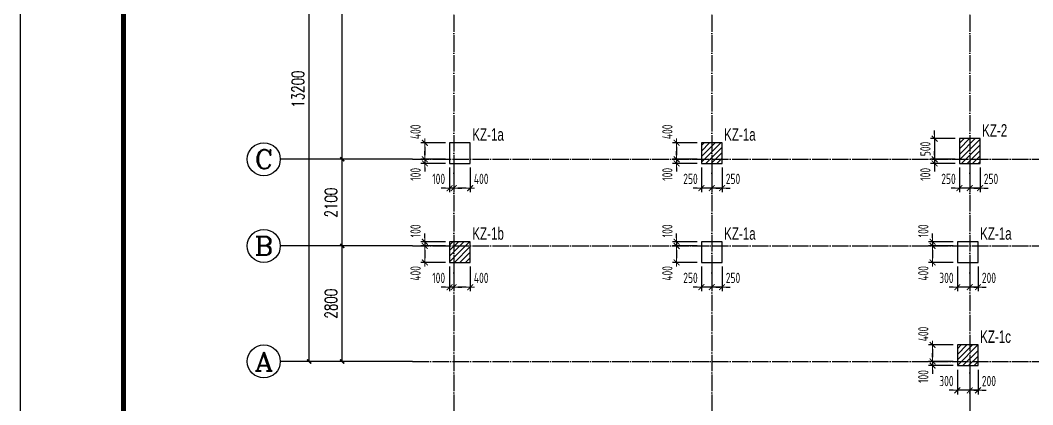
# Model space of a CAD drawing. Extents: x -441005 to 725361, y -182459 to 319313.
# Drawn here: x -40300 to -15774, y -23350 to -14030 of the extents above; entities that cross this region are included whole.
import ezdxf
from ezdxf.enums import TextEntityAlignment as Align

# ---------------------------------------------------------------- set-up
doc = ezdxf.new("R2010")
doc.units = 0
doc.header["$LTSCALE"] = 100
doc.linetypes.add('DOTE', pattern=[2.42, 2, -0.2, 0.02, -0.2])
doc.layers.get('0').update_dxf_attribs({"linetype": 'CONTINUOUS'})
doc.layers.get('Defpoints').update_dxf_attribs({"linetype": 'CONTINUOUS'})
for name, color, linetype in [('AXIS', 3, 'CONTINUOUS'), ('AXIS_TEXT', 7, 'CONTINUOUS'), ('COLU', 7, 'CONTINUOUS'), ('DOTE', 8, 'DOTE'), ('S审图修改', 2, 'CONTINUOUS'), ('TEXT', 7, 'CONTINUOUS'), ('图框', 7, 'CONTINUOUS')]:
    doc.layers.add(name, color=color, linetype=linetype)
doc.layers.add('COLU-平法定位', color=3, linetype='ByLayer', lineweight=18)
doc.layers.add('T填充图层(非模板)', color=251, linetype='CONTINUOUS', lineweight=0)
doc.styles.add('_TCH_AXIS', font='COMPLEX', dxfattribs={"bigfont": 'GBCBIG'})
doc.styles.add('_TCH_DIM_T3', font='simplex_.ttf', dxfattribs={"width": 0.705882, "bigfont": 'GBCBIG'})
doc.styles.add('BW_Dim', font='Bweng.shx', dxfattribs={"width": 0.7, "bigfont": 'hztxt.shx'})
doc.styles.add('COMPLEX', font='COMPLEX')
doc.styles.add('TCCAD_Dimension', font='Tssdeng.shx', dxfattribs={"width": 0.7, "bigfont": 'hztxt.shx'})
doc.dimstyles.new('_TCH_ARCH&&100', dxfattribs={"dimtxt": 297.5, "dimasz": 100, "dimexe": 250, "dimexo": 300, "dimgap": 126.25, "dimtad": 1, "dimdec": 0, "dimzin": 0, "dimdsep": 46, "dimtxsty": '_TCH_DIM_T3', "dimblk": 'ARCHTICK', "dimcen": 0.09, "dimclrt": 7, "dimazin": 2, "dimtfac": 1, "dimtdec": 0, "dimtix": 1, "dimtmove": 2, "dimatfit": 3, "dimfxl": 0, "dimtolj": 1, "dimtzin": 0, "dimarcsym": 0})
doc.dimstyles.new('TCCAD_100_100', dxfattribs={"dimtxt": 250, "dimasz": 100, "dimexe": 100, "dimexo": 100, "dimgap": 100, "dimtad": 1, "dimdec": 0, "dimzin": 0, "dimdsep": 46, "dimtxsty": 'TCCAD_Dimension', "dimblk": '_TCDBK100_100', "dimcen": 0, "dimclrt": 7, "dimadec": 0, "dimazin": 0, "dimtfac": 1, "dimtdec": 0, "dimtix": 1, "dimtmove": 2, "dimatfit": 3, "dimfxl": 0, "dimtolj": 1, "dimtzin": 0, "dimarcsym": 0})
pattern_1 = [(45, (43125, -141100), (-67.35192, 67.35192), [])]

# ---------------------------------------------------------------- blocks, each defined once
blk = doc.blocks.new('_AXISO')
blk.add_circle((0, 0), 0.5)
at = {"layer": 'AXIS_TEXT', "style": 'COMPLEX', "width": 1.041667}
blk.add_attdef('A', text='', height=0.56, dxfattribs=at).set_placement((-0.25, -0.28), (0.25, -0.28), align=Align.FIT)
blk = doc.blocks.new('_ArchTick')
at = {"color": 0, "linetype": 'ByBlock', "const_width": 0.4}
blk.add_lwpolyline([(-0.5, -0.5), (0.5, 0.5)], dxfattribs=at)
blk = doc.blocks.new('*D622')
at = {"layer": 'AXIS', "color": 0, "lineweight": -2}
for p, q in [((-31100, -19500), (-32750, -19500)), ((-32500, -22300), (-32500, -19500)), ((-31100, -22300), (-32750, -22300))]:
    blk.add_line(p, q, dxfattribs=at)
at = {"layer": 'Defpoints', "color": 0}
for p in [(-32500, -19500), (-30800, -19500), (-30800, -22300)]:
    blk.add_point(p, dxfattribs=at)
at = {"layer": 'AXIS', "color": 0, "lineweight": -2, "xscale": 100, "yscale": 100, "zscale": 100}
for p, rotation in [((-32500, -19500), 90), ((-32500, -22300), 270)]:
    blk.add_blockref('_ArchTick', p, dxfattribs=dict(at, rotation=rotation))
at = {"layer": 'AXIS', "color": 7, "insert": (-32775, -20900), "char_height": 297.5, "attachment_point": 5, "rotation": 90, "style": '_TCH_DIM_T3'}
blk.add_mtext('\\A1;2800', dxfattribs=at)
blk = doc.blocks.new('*D623')
at = {"layer": 'AXIS', "color": 0, "lineweight": -2}
for p, q in [((-31100, -17400), (-32750, -17400)), ((-32500, -19500), (-32500, -17400)), ((-31100, -19500), (-32750, -19500))]:
    blk.add_line(p, q, dxfattribs=at)
at = {"layer": 'Defpoints', "color": 0}
for p in [(-32500, -17400), (-30800, -17400), (-30800, -19500)]:
    blk.add_point(p, dxfattribs=at)
at = {"layer": 'AXIS', "color": 0, "lineweight": -2, "xscale": 100, "yscale": 100, "zscale": 100}
for p, rotation in [((-32500, -17400), 90), ((-32500, -19500), 270)]:
    blk.add_blockref('_ArchTick', p, dxfattribs=dict(at, rotation=rotation))
at = {"layer": 'AXIS', "color": 7, "insert": (-32775, -18450), "char_height": 297.5, "attachment_point": 5, "rotation": 90, "style": '_TCH_DIM_T3'}
blk.add_mtext('\\A1;2100', dxfattribs=at)
blk = doc.blocks.new('*D624')
at = {"layer": 'AXIS', "color": 0, "lineweight": -2}
for p, q in [((-31100, -9100), (-32750, -9100)), ((-32500, -17400), (-32500, -9100)), ((-31100, -17400), (-32750, -17400))]:
    blk.add_line(p, q, dxfattribs=at)
at = {"layer": 'Defpoints', "color": 0}
for p in [(-32500, -9100), (-30800, -9100), (-30800, -17400)]:
    blk.add_point(p, dxfattribs=at)
at = {"layer": 'AXIS', "color": 0, "lineweight": -2, "xscale": 100, "yscale": 100, "zscale": 100}
for p, rotation in [((-32500, -9100), 90), ((-32500, -17400), 270)]:
    blk.add_blockref('_ArchTick', p, dxfattribs=dict(at, rotation=rotation))
at = {"layer": 'AXIS', "color": 7, "insert": (-32776, -13250), "char_height": 297.5, "attachment_point": 5, "rotation": 90, "style": '_TCH_DIM_T3'}
blk.add_mtext('\\A1;8300', dxfattribs=at)
blk = doc.blocks.new('*D638')
at = {"layer": 'AXIS', "color": 0, "lineweight": -2}
for p, q in [((-31100, -9100), (-33550, -9100)), ((-33300, -22300), (-33300, -9100)), ((-31100, -22300), (-33550, -22300))]:
    blk.add_line(p, q, dxfattribs=at)
at = {"layer": 'Defpoints', "color": 0}
for p in [(-33300, -9100), (-30800, -9100), (-30800, -22300)]:
    blk.add_point(p, dxfattribs=at)
at = {"layer": 'AXIS', "color": 0, "lineweight": -2, "xscale": 100, "yscale": 100, "zscale": 100}
for p, rotation in [((-33300, -9100), 90), ((-33300, -22300), 270)]:
    blk.add_blockref('_ArchTick', p, dxfattribs=dict(at, rotation=rotation))
at = {"layer": 'AXIS', "color": 7, "insert": (-33575, -15700), "char_height": 297.5, "attachment_point": 5, "rotation": 90, "style": '_TCH_DIM_T3'}
blk.add_mtext('\\A1;13200', dxfattribs=at)
blk = doc.blocks.new('_TCDBK100_100')
blk.add_line((-1, 0), (1, 0))
at = {"const_width": 0.25}
blk.add_lwpolyline([(-0.7, -0.7), (0.7, 0.7)], dxfattribs=at)
blk = doc.blocks.new('*D737')
at = {"layer": 'COLU-平法定位', "color": 0, "linetype": 'Continuous', "lineweight": -2}
for p, q in [((-17650, -16900), (-18250, -16900)), ((-18150, -16800), (-18150, -16700)), ((-18150, -16900), (-18150, -17400)), ((-17650, -17400), (-18250, -17400)), ((-18150, -17500), (-18150, -17600))]:
    blk.add_line(p, q, dxfattribs=at)
at = {"layer": 'Defpoints', "color": 0, "linetype": 'Continuous'}
for p in [(-17550, -16900), (-18150, -17400), (-17550, -17400)]:
    blk.add_point(p, dxfattribs=at)
at = {"layer": 'COLU-平法定位', "color": 0, "linetype": 'Continuous', "lineweight": -2, "xscale": 100, "yscale": 100, "zscale": 100}
for p, rotation in [((-18150, -16900), 270), ((-18150, -17400), 90)]:
    blk.add_blockref('_TCDBK100_100', p, dxfattribs=dict(at, rotation=rotation))
at = {"layer": 'COLU-平法定位', "color": 7, "linetype": 'Continuous', "insert": (-18375, -17150), "char_height": 250, "attachment_point": 5, "rotation": 90, "style": 'TCCAD_Dimension'}
blk.add_mtext('\\A1;500', dxfattribs=at)
blk = doc.blocks.new('*D738')
at = {"layer": 'COLU-平法定位', "color": 0, "linetype": 'Continuous', "lineweight": -2}
for p, q in [((-17650, -17400), (-18250, -17400)), ((-18150, -17300), (-18150, -17200)), ((-18150, -17400), (-18150, -17500)), ((-17650, -17500), (-18250, -17500)), ((-18150, -17600), (-18150, -17700))]:
    blk.add_line(p, q, dxfattribs=at)
at = {"layer": 'Defpoints', "color": 0, "linetype": 'Continuous'}
for p in [(-17550, -17400), (-18150, -17500), (-17550, -17500)]:
    blk.add_point(p, dxfattribs=at)
at = {"layer": 'COLU-平法定位', "color": 0, "linetype": 'Continuous', "lineweight": -2, "xscale": 100, "yscale": 100, "zscale": 100}
for p, rotation in [((-18150, -17400), 270), ((-18150, -17500), 90)]:
    blk.add_blockref('_TCDBK100_100', p, dxfattribs=dict(at, rotation=rotation))
at = {"layer": 'COLU-平法定位', "color": 7, "linetype": 'Continuous', "insert": (-18375, -17765), "char_height": 250, "attachment_point": 5, "rotation": 90, "style": 'TCCAD_Dimension'}
blk.add_mtext('\\A1;100', dxfattribs=at)
blk = doc.blocks.new('*D739')
at = {"layer": 'COLU-平法定位', "color": 0, "linetype": 'Continuous', "lineweight": -2}
for p, q in [((-17300, -17600), (-17300, -18200)), ((-17050, -17600), (-17050, -18200)), ((-17400, -18100), (-17500, -18100)), ((-17050, -18100), (-17300, -18100)), ((-16950, -18100), (-16850, -18100))]:
    blk.add_line(p, q, dxfattribs=at)
at = {"layer": 'Defpoints', "color": 0, "linetype": 'Continuous'}
for p in [(-17300, -17500), (-17050, -17500), (-17300, -18100)]:
    blk.add_point(p, dxfattribs=at)
at = {"layer": 'COLU-平法定位', "color": 0, "linetype": 'Continuous', "lineweight": -2, "xscale": 100, "yscale": 100, "zscale": 100}
for p, rotation in [((-17300, -18100), 2.334537313969202e-08), ((-17050, -18100), 180.0000000233454)]:
    blk.add_blockref('_TCDBK100_100', p, dxfattribs=dict(at, rotation=rotation))
at = {"layer": 'COLU-平法定位', "color": 7, "linetype": 'Continuous', "insert": (-16785, -17875), "char_height": 250, "attachment_point": 5, "rotation": 0, "style": 'TCCAD_Dimension'}
blk.add_mtext('\\A1;250', dxfattribs=at)
blk = doc.blocks.new('*D740')
at = {"layer": 'COLU-平法定位', "color": 0, "linetype": 'Continuous', "lineweight": -2}
for p, q in [((-17550, -17600), (-17550, -18200)), ((-17300, -17600), (-17300, -18200)), ((-17650, -18100), (-17750, -18100)), ((-17300, -18100), (-17550, -18100)), ((-17200, -18100), (-17100, -18100))]:
    blk.add_line(p, q, dxfattribs=at)
at = {"layer": 'Defpoints', "color": 0, "linetype": 'Continuous'}
for p in [(-17550, -17500), (-17300, -17500), (-17550, -18100)]:
    blk.add_point(p, dxfattribs=at)
at = {"layer": 'COLU-平法定位', "color": 0, "linetype": 'Continuous', "lineweight": -2, "xscale": 100, "yscale": 100, "zscale": 100}
for p, rotation in [((-17550, -18100), 2.334537313969202e-08), ((-17300, -18100), 180.0000000233454)]:
    blk.add_blockref('_TCDBK100_100', p, dxfattribs=dict(at, rotation=rotation))
at = {"layer": 'COLU-平法定位', "color": 7, "linetype": 'Continuous', "insert": (-17815, -17875), "char_height": 250, "attachment_point": 5, "rotation": 0, "style": 'TCCAD_Dimension'}
blk.add_mtext('\\A1;250', dxfattribs=at)
blk = doc.blocks.new('*D741')
at = {"layer": 'COLU-平法定位', "color": 0, "linetype": 'Continuous', "lineweight": -2}
for p, q in [((-18200, -19300), (-18200, -19200)), ((-17700, -19400), (-18300, -19400)), ((-17700, -19500), (-18300, -19500)), ((-18200, -19400), (-18200, -19500)), ((-18200, -19600), (-18200, -19700))]:
    blk.add_line(p, q, dxfattribs=at)
at = {"layer": 'Defpoints', "color": 0, "linetype": 'Continuous'}
for p in [(-18200, -19500), (-17600, -19400), (-17600, -19500)]:
    blk.add_point(p, dxfattribs=at)
at = {"layer": 'COLU-平法定位', "color": 0, "linetype": 'Continuous', "lineweight": -2, "xscale": 100, "yscale": 100, "zscale": 100}
for p, rotation in [((-18200, -19400), 270), ((-18200, -19500), 90)]:
    blk.add_blockref('_TCDBK100_100', p, dxfattribs=dict(at, rotation=rotation))
at = {"layer": 'COLU-平法定位', "color": 7, "linetype": 'Continuous', "insert": (-18425, -19135), "char_height": 250, "attachment_point": 5, "rotation": 90, "style": 'TCCAD_Dimension'}
blk.add_mtext('\\A1;100', dxfattribs=at)
blk = doc.blocks.new('*D742')
at = {"layer": 'COLU-平法定位', "color": 0, "linetype": 'Continuous', "lineweight": -2}
for p, q in [((-17700, -19500), (-18300, -19500)), ((-18200, -19600), (-18200, -19800)), ((-17700, -19900), (-18300, -19900))]:
    blk.add_line(p, q, dxfattribs=at)
at = {"layer": 'Defpoints', "color": 0, "linetype": 'Continuous'}
for p in [(-17600, -19500), (-18200, -19900), (-17600, -19900)]:
    blk.add_point(p, dxfattribs=at)
at = {"layer": 'COLU-平法定位', "color": 0, "linetype": 'Continuous', "lineweight": -2, "xscale": 100, "yscale": 100, "zscale": 100}
for p, rotation in [((-18200, -19500), 90), ((-18200, -19900), 270)]:
    blk.add_blockref('_TCDBK100_100', p, dxfattribs=dict(at, rotation=rotation))
at = {"layer": 'COLU-平法定位', "color": 7, "linetype": 'Continuous', "insert": (-18425, -20165), "char_height": 250, "attachment_point": 5, "rotation": 90, "style": 'TCCAD_Dimension'}
blk.add_mtext('\\A1;400', dxfattribs=at)
blk = doc.blocks.new('*D743')
at = {"layer": 'COLU-平法定位', "color": 0, "linetype": 'Continuous', "lineweight": -2}
for p, q in [((-17300, -20000), (-17300, -20600)), ((-17100, -20000), (-17100, -20600)), ((-17400, -20500), (-17500, -20500)), ((-17100, -20500), (-17300, -20500)), ((-17000, -20500), (-16900, -20500))]:
    blk.add_line(p, q, dxfattribs=at)
at = {"layer": 'Defpoints', "color": 0, "linetype": 'Continuous'}
for p in [(-17300, -19900), (-17100, -19900), (-17300, -20500)]:
    blk.add_point(p, dxfattribs=at)
at = {"layer": 'COLU-平法定位', "color": 0, "linetype": 'Continuous', "lineweight": -2, "xscale": 100, "yscale": 100, "zscale": 100}
for p, rotation in [((-17300, -20500), 2.334537313969202e-08), ((-17100, -20500), 180.0000000233454)]:
    blk.add_blockref('_TCDBK100_100', p, dxfattribs=dict(at, rotation=rotation))
at = {"layer": 'COLU-平法定位', "color": 7, "linetype": 'Continuous', "insert": (-16835, -20275), "char_height": 250, "attachment_point": 5, "rotation": 0, "style": 'TCCAD_Dimension'}
blk.add_mtext('\\A1;200', dxfattribs=at)
blk = doc.blocks.new('*D744')
at = {"layer": 'COLU-平法定位', "color": 0, "linetype": 'Continuous', "lineweight": -2}
for p, q in [((-17600, -20000), (-17600, -20600)), ((-17300, -20000), (-17300, -20600)), ((-17700, -20500), (-17800, -20500)), ((-17300, -20500), (-17600, -20500)), ((-17200, -20500), (-17100, -20500))]:
    blk.add_line(p, q, dxfattribs=at)
at = {"layer": 'Defpoints', "color": 0, "linetype": 'Continuous'}
for p in [(-17600, -19900), (-17300, -19900), (-17600, -20500)]:
    blk.add_point(p, dxfattribs=at)
at = {"layer": 'COLU-平法定位', "color": 0, "linetype": 'Continuous', "lineweight": -2, "xscale": 100, "yscale": 100, "zscale": 100}
for p, rotation in [((-17600, -20500), 2.334537313969202e-08), ((-17300, -20500), 180.0000000233454)]:
    blk.add_blockref('_TCDBK100_100', p, dxfattribs=dict(at, rotation=rotation))
at = {"layer": 'COLU-平法定位', "color": 7, "linetype": 'Continuous', "insert": (-17865, -20275), "char_height": 250, "attachment_point": 5, "rotation": 0, "style": 'TCCAD_Dimension'}
blk.add_mtext('\\A1;300', dxfattribs=at)
blk = doc.blocks.new('*D745')
at = {"layer": 'COLU-平法定位', "color": 0, "linetype": 'Continuous', "lineweight": -2}
for p, q in [((-17700, -21900), (-18300, -21900)), ((-18200, -22000), (-18200, -22200)), ((-17700, -22300), (-18300, -22300))]:
    blk.add_line(p, q, dxfattribs=at)
at = {"layer": 'Defpoints', "color": 0, "linetype": 'Continuous'}
for p in [(-17600, -21900), (-18200, -22300), (-17600, -22300)]:
    blk.add_point(p, dxfattribs=at)
at = {"layer": 'COLU-平法定位', "color": 0, "linetype": 'Continuous', "lineweight": -2, "xscale": 100, "yscale": 100, "zscale": 100}
for p, rotation in [((-18200, -21900), 90), ((-18200, -22300), 270)]:
    blk.add_blockref('_TCDBK100_100', p, dxfattribs=dict(at, rotation=rotation))
at = {"layer": 'COLU-平法定位', "color": 7, "linetype": 'Continuous', "insert": (-18425, -21635), "char_height": 250, "attachment_point": 5, "rotation": 90, "style": 'TCCAD_Dimension'}
blk.add_mtext('\\A1;400', dxfattribs=at)
blk = doc.blocks.new('*D746')
at = {"layer": 'COLU-平法定位', "color": 0, "linetype": 'Continuous', "lineweight": -2}
for p, q in [((-17700, -22300), (-18300, -22300)), ((-18200, -22200), (-18200, -22100)), ((-18200, -22300), (-18200, -22400)), ((-17700, -22400), (-18300, -22400)), ((-18200, -22500), (-18200, -22600))]:
    blk.add_line(p, q, dxfattribs=at)
at = {"layer": 'Defpoints', "color": 0, "linetype": 'Continuous'}
for p in [(-17600, -22300), (-18200, -22400), (-17600, -22400)]:
    blk.add_point(p, dxfattribs=at)
at = {"layer": 'COLU-平法定位', "color": 0, "linetype": 'Continuous', "lineweight": -2, "xscale": 100, "yscale": 100, "zscale": 100}
for p, rotation in [((-18200, -22300), 270), ((-18200, -22400), 90)]:
    blk.add_blockref('_TCDBK100_100', p, dxfattribs=dict(at, rotation=rotation))
at = {"layer": 'COLU-平法定位', "color": 7, "linetype": 'Continuous', "insert": (-18425, -22665), "char_height": 250, "attachment_point": 5, "rotation": 90, "style": 'TCCAD_Dimension'}
blk.add_mtext('\\A1;100', dxfattribs=at)
blk = doc.blocks.new('*D747')
at = {"layer": 'COLU-平法定位', "color": 0, "linetype": 'Continuous', "lineweight": -2}
for p, q in [((-17300, -22500), (-17300, -23100)), ((-17100, -22500), (-17100, -23100)), ((-17400, -23000), (-17500, -23000)), ((-17100, -23000), (-17300, -23000)), ((-17000, -23000), (-16900, -23000))]:
    blk.add_line(p, q, dxfattribs=at)
at = {"layer": 'Defpoints', "color": 0, "linetype": 'Continuous'}
for p in [(-17300, -22400), (-17100, -22400), (-17300, -23000)]:
    blk.add_point(p, dxfattribs=at)
at = {"layer": 'COLU-平法定位', "color": 0, "linetype": 'Continuous', "lineweight": -2, "xscale": 100, "yscale": 100, "zscale": 100}
for p, rotation in [((-17300, -23000), 2.334537313969202e-08), ((-17100, -23000), 180.0000000233454)]:
    blk.add_blockref('_TCDBK100_100', p, dxfattribs=dict(at, rotation=rotation))
at = {"layer": 'COLU-平法定位', "color": 7, "linetype": 'Continuous', "insert": (-16835, -22775), "char_height": 250, "attachment_point": 5, "rotation": 0, "style": 'TCCAD_Dimension'}
blk.add_mtext('\\A1;200', dxfattribs=at)
blk = doc.blocks.new('*D748')
at = {"layer": 'COLU-平法定位', "color": 0, "linetype": 'Continuous', "lineweight": -2}
for p, q in [((-17600, -22500), (-17600, -23100)), ((-17300, -22500), (-17300, -23100)), ((-17700, -23000), (-17800, -23000)), ((-17300, -23000), (-17600, -23000)), ((-17200, -23000), (-17100, -23000))]:
    blk.add_line(p, q, dxfattribs=at)
at = {"layer": 'Defpoints', "color": 0, "linetype": 'Continuous'}
for p in [(-17600, -22400), (-17300, -22400), (-17600, -23000)]:
    blk.add_point(p, dxfattribs=at)
at = {"layer": 'COLU-平法定位', "color": 0, "linetype": 'Continuous', "lineweight": -2, "xscale": 100, "yscale": 100, "zscale": 100}
for p, rotation in [((-17600, -23000), 2.334537313969202e-08), ((-17300, -23000), 180.0000000233454)]:
    blk.add_blockref('_TCDBK100_100', p, dxfattribs=dict(at, rotation=rotation))
at = {"layer": 'COLU-平法定位', "color": 7, "linetype": 'Continuous', "insert": (-17865, -22775), "char_height": 250, "attachment_point": 5, "rotation": 0, "style": 'TCCAD_Dimension'}
blk.add_mtext('\\A1;300', dxfattribs=at)
blk = doc.blocks.new('*D753')
at = {"layer": 'COLU-平法定位', "color": 0, "linetype": 'Continuous', "lineweight": -2}
for p, q in [((-23900, -17000), (-24500, -17000)), ((-24400, -17100), (-24400, -17300)), ((-23900, -17400), (-24500, -17400))]:
    blk.add_line(p, q, dxfattribs=at)
at = {"layer": 'Defpoints', "color": 0, "linetype": 'Continuous'}
for p in [(-23800, -17000), (-24400, -17400), (-23800, -17400)]:
    blk.add_point(p, dxfattribs=at)
at = {"layer": 'COLU-平法定位', "color": 0, "linetype": 'Continuous', "lineweight": -2, "xscale": 100, "yscale": 100, "zscale": 100}
for p, rotation in [((-24400, -17000), 90), ((-24400, -17400), 270)]:
    blk.add_blockref('_TCDBK100_100', p, dxfattribs=dict(at, rotation=rotation))
at = {"layer": 'COLU-平法定位', "color": 7, "linetype": 'Continuous', "insert": (-24625, -16735), "char_height": 250, "attachment_point": 5, "rotation": 90, "style": 'TCCAD_Dimension'}
blk.add_mtext('\\A1;400', dxfattribs=at)
blk = doc.blocks.new('*D754')
at = {"layer": 'COLU-平法定位', "color": 0, "linetype": 'Continuous', "lineweight": -2}
for p, q in [((-23900, -17400), (-24500, -17400)), ((-24400, -17300), (-24400, -17200)), ((-24400, -17400), (-24400, -17500)), ((-23900, -17500), (-24500, -17500)), ((-24400, -17600), (-24400, -17700))]:
    blk.add_line(p, q, dxfattribs=at)
at = {"layer": 'Defpoints', "color": 0, "linetype": 'Continuous'}
for p in [(-23800, -17400), (-24400, -17500), (-23800, -17500)]:
    blk.add_point(p, dxfattribs=at)
at = {"layer": 'COLU-平法定位', "color": 0, "linetype": 'Continuous', "lineweight": -2, "xscale": 100, "yscale": 100, "zscale": 100}
for p, rotation in [((-24400, -17400), 270), ((-24400, -17500), 90)]:
    blk.add_blockref('_TCDBK100_100', p, dxfattribs=dict(at, rotation=rotation))
at = {"layer": 'COLU-平法定位', "color": 7, "linetype": 'Continuous', "insert": (-24625, -17765), "char_height": 250, "attachment_point": 5, "rotation": 90, "style": 'TCCAD_Dimension'}
blk.add_mtext('\\A1;100', dxfattribs=at)
blk = doc.blocks.new('*D755')
at = {"layer": 'COLU-平法定位', "color": 0, "linetype": 'Continuous', "lineweight": -2}
for p, q in [((-23550, -17600), (-23550, -18200)), ((-23300, -17600), (-23300, -18200)), ((-23650, -18100), (-23750, -18100)), ((-23300, -18100), (-23550, -18100)), ((-23200, -18100), (-23100, -18100))]:
    blk.add_line(p, q, dxfattribs=at)
at = {"layer": 'Defpoints', "color": 0, "linetype": 'Continuous'}
for p in [(-23550, -17500), (-23300, -17500), (-23550, -18100)]:
    blk.add_point(p, dxfattribs=at)
at = {"layer": 'COLU-平法定位', "color": 0, "linetype": 'Continuous', "lineweight": -2, "xscale": 100, "yscale": 100, "zscale": 100}
for p, rotation in [((-23550, -18100), 2.334537313969202e-08), ((-23300, -18100), 180.0000000233454)]:
    blk.add_blockref('_TCDBK100_100', p, dxfattribs=dict(at, rotation=rotation))
at = {"layer": 'COLU-平法定位', "color": 7, "linetype": 'Continuous', "insert": (-23035, -17875), "char_height": 250, "attachment_point": 5, "rotation": 0, "style": 'TCCAD_Dimension'}
blk.add_mtext('\\A1;250', dxfattribs=at)
blk = doc.blocks.new('*D756')
at = {"layer": 'COLU-平法定位', "color": 0, "linetype": 'Continuous', "lineweight": -2}
for p, q in [((-23800, -17600), (-23800, -18200)), ((-23550, -17600), (-23550, -18200)), ((-23900, -18100), (-24000, -18100)), ((-23550, -18100), (-23800, -18100)), ((-23450, -18100), (-23350, -18100))]:
    blk.add_line(p, q, dxfattribs=at)
at = {"layer": 'Defpoints', "color": 0, "linetype": 'Continuous'}
for p in [(-23800, -17500), (-23550, -17500), (-23800, -18100)]:
    blk.add_point(p, dxfattribs=at)
at = {"layer": 'COLU-平法定位', "color": 0, "linetype": 'Continuous', "lineweight": -2, "xscale": 100, "yscale": 100, "zscale": 100}
for p, rotation in [((-23800, -18100), 2.334537313969202e-08), ((-23550, -18100), 180.0000000233454)]:
    blk.add_blockref('_TCDBK100_100', p, dxfattribs=dict(at, rotation=rotation))
at = {"layer": 'COLU-平法定位', "color": 7, "linetype": 'Continuous', "insert": (-24065, -17875), "char_height": 250, "attachment_point": 5, "rotation": 0, "style": 'TCCAD_Dimension'}
blk.add_mtext('\\A1;250', dxfattribs=at)
blk = doc.blocks.new('*D757')
at = {"layer": 'COLU-平法定位', "color": 0, "linetype": 'Continuous', "lineweight": -2}
for p, q in [((-24400, -19300), (-24400, -19200)), ((-23900, -19400), (-24500, -19400)), ((-23900, -19500), (-24500, -19500)), ((-24400, -19400), (-24400, -19500)), ((-24400, -19600), (-24400, -19700))]:
    blk.add_line(p, q, dxfattribs=at)
at = {"layer": 'Defpoints', "color": 0, "linetype": 'Continuous'}
for p in [(-24400, -19500), (-23800, -19400), (-23800, -19500)]:
    blk.add_point(p, dxfattribs=at)
at = {"layer": 'COLU-平法定位', "color": 0, "linetype": 'Continuous', "lineweight": -2, "xscale": 100, "yscale": 100, "zscale": 100}
for p, rotation in [((-24400, -19400), 270), ((-24400, -19500), 90)]:
    blk.add_blockref('_TCDBK100_100', p, dxfattribs=dict(at, rotation=rotation))
at = {"layer": 'COLU-平法定位', "color": 7, "linetype": 'Continuous', "insert": (-24625, -19135), "char_height": 250, "attachment_point": 5, "rotation": 90, "style": 'TCCAD_Dimension'}
blk.add_mtext('\\A1;100', dxfattribs=at)
blk = doc.blocks.new('*D758')
at = {"layer": 'COLU-平法定位', "color": 0, "linetype": 'Continuous', "lineweight": -2}
for p, q in [((-23900, -19500), (-24500, -19500)), ((-24400, -19600), (-24400, -19800)), ((-23900, -19900), (-24500, -19900))]:
    blk.add_line(p, q, dxfattribs=at)
at = {"layer": 'Defpoints', "color": 0, "linetype": 'Continuous'}
for p in [(-23800, -19500), (-24400, -19900), (-23800, -19900)]:
    blk.add_point(p, dxfattribs=at)
at = {"layer": 'COLU-平法定位', "color": 0, "linetype": 'Continuous', "lineweight": -2, "xscale": 100, "yscale": 100, "zscale": 100}
for p, rotation in [((-24400, -19500), 90), ((-24400, -19900), 270)]:
    blk.add_blockref('_TCDBK100_100', p, dxfattribs=dict(at, rotation=rotation))
at = {"layer": 'COLU-平法定位', "color": 7, "linetype": 'Continuous', "insert": (-24625, -20165), "char_height": 250, "attachment_point": 5, "rotation": 90, "style": 'TCCAD_Dimension'}
blk.add_mtext('\\A1;400', dxfattribs=at)
blk = doc.blocks.new('*D759')
at = {"layer": 'COLU-平法定位', "color": 0, "linetype": 'Continuous', "lineweight": -2}
for p, q in [((-23550, -20000), (-23550, -20600)), ((-23300, -20000), (-23300, -20600)), ((-23650, -20500), (-23750, -20500)), ((-23300, -20500), (-23550, -20500)), ((-23200, -20500), (-23100, -20500))]:
    blk.add_line(p, q, dxfattribs=at)
at = {"layer": 'Defpoints', "color": 0, "linetype": 'Continuous'}
for p in [(-23550, -19900), (-23300, -19900), (-23550, -20500)]:
    blk.add_point(p, dxfattribs=at)
at = {"layer": 'COLU-平法定位', "color": 0, "linetype": 'Continuous', "lineweight": -2, "xscale": 100, "yscale": 100, "zscale": 100}
for p, rotation in [((-23550, -20500), 2.334537313969202e-08), ((-23300, -20500), 180.0000000233454)]:
    blk.add_blockref('_TCDBK100_100', p, dxfattribs=dict(at, rotation=rotation))
at = {"layer": 'COLU-平法定位', "color": 7, "linetype": 'Continuous', "insert": (-23035, -20275), "char_height": 250, "attachment_point": 5, "rotation": 0, "style": 'TCCAD_Dimension'}
blk.add_mtext('\\A1;250', dxfattribs=at)
blk = doc.blocks.new('*D760')
at = {"layer": 'COLU-平法定位', "color": 0, "linetype": 'Continuous', "lineweight": -2}
for p, q in [((-23800, -20000), (-23800, -20600)), ((-23550, -20000), (-23550, -20600)), ((-23900, -20500), (-24000, -20500)), ((-23550, -20500), (-23800, -20500)), ((-23450, -20500), (-23350, -20500))]:
    blk.add_line(p, q, dxfattribs=at)
at = {"layer": 'Defpoints', "color": 0, "linetype": 'Continuous'}
for p in [(-23800, -19900), (-23550, -19900), (-23800, -20500)]:
    blk.add_point(p, dxfattribs=at)
at = {"layer": 'COLU-平法定位', "color": 0, "linetype": 'Continuous', "lineweight": -2, "xscale": 100, "yscale": 100, "zscale": 100}
for p, rotation in [((-23800, -20500), 2.334537313969202e-08), ((-23550, -20500), 180.0000000233454)]:
    blk.add_blockref('_TCDBK100_100', p, dxfattribs=dict(at, rotation=rotation))
at = {"layer": 'COLU-平法定位', "color": 7, "linetype": 'Continuous', "insert": (-24065, -20275), "char_height": 250, "attachment_point": 5, "rotation": 0, "style": 'TCCAD_Dimension'}
blk.add_mtext('\\A1;250', dxfattribs=at)
blk = doc.blocks.new('*D765')
at = {"layer": 'COLU-平法定位', "color": 0, "linetype": 'Continuous', "lineweight": -2}
for p, q in [((-30000, -17000), (-30600, -17000)), ((-30500, -17100), (-30500, -17300)), ((-30000, -17400), (-30600, -17400))]:
    blk.add_line(p, q, dxfattribs=at)
at = {"layer": 'Defpoints', "color": 0, "linetype": 'Continuous'}
for p in [(-29900, -17000), (-30500, -17400), (-29900, -17400)]:
    blk.add_point(p, dxfattribs=at)
at = {"layer": 'COLU-平法定位', "color": 0, "linetype": 'Continuous', "lineweight": -2, "xscale": 100, "yscale": 100, "zscale": 100}
for p, rotation in [((-30500, -17000), 90), ((-30500, -17400), 270)]:
    blk.add_blockref('_TCDBK100_100', p, dxfattribs=dict(at, rotation=rotation))
at = {"layer": 'COLU-平法定位', "color": 7, "linetype": 'Continuous', "insert": (-30725, -16735), "char_height": 250, "attachment_point": 5, "rotation": 90, "style": 'TCCAD_Dimension'}
blk.add_mtext('\\A1;400', dxfattribs=at)
blk = doc.blocks.new('*D766')
at = {"layer": 'COLU-平法定位', "color": 0, "linetype": 'Continuous', "lineweight": -2}
for p, q in [((-30000, -17400), (-30600, -17400)), ((-30500, -17300), (-30500, -17200)), ((-30500, -17400), (-30500, -17500)), ((-30000, -17500), (-30600, -17500)), ((-30500, -17600), (-30500, -17700))]:
    blk.add_line(p, q, dxfattribs=at)
at = {"layer": 'Defpoints', "color": 0, "linetype": 'Continuous'}
for p in [(-29900, -17400), (-30500, -17500), (-29900, -17500)]:
    blk.add_point(p, dxfattribs=at)
at = {"layer": 'COLU-平法定位', "color": 0, "linetype": 'Continuous', "lineweight": -2, "xscale": 100, "yscale": 100, "zscale": 100}
for p, rotation in [((-30500, -17400), 270), ((-30500, -17500), 90)]:
    blk.add_blockref('_TCDBK100_100', p, dxfattribs=dict(at, rotation=rotation))
at = {"layer": 'COLU-平法定位', "color": 7, "linetype": 'Continuous', "insert": (-30725, -17765), "char_height": 250, "attachment_point": 5, "rotation": 90, "style": 'TCCAD_Dimension'}
blk.add_mtext('\\A1;100', dxfattribs=at)
blk = doc.blocks.new('*D767')
at = {"layer": 'COLU-平法定位', "color": 0, "linetype": 'Continuous', "lineweight": -2}
for p, q in [((-29800, -17600), (-29800, -18200)), ((-29400, -17600), (-29400, -18200)), ((-29500, -18100), (-29700, -18100))]:
    blk.add_line(p, q, dxfattribs=at)
at = {"layer": 'Defpoints', "color": 0, "linetype": 'Continuous'}
for p in [(-29800, -17500), (-29400, -17500), (-29800, -18100)]:
    blk.add_point(p, dxfattribs=at)
at = {"layer": 'COLU-平法定位', "color": 0, "linetype": 'Continuous', "lineweight": -2, "xscale": 100, "yscale": 100, "zscale": 100}
for p, rotation in [((-29800, -18100), 180.0000000233454), ((-29400, -18100), 2.334540560866571e-08)]:
    blk.add_blockref('_TCDBK100_100', p, dxfattribs=dict(at, rotation=rotation))
at = {"layer": 'COLU-平法定位', "color": 7, "linetype": 'Continuous', "insert": (-29135, -17875), "char_height": 250, "attachment_point": 5, "rotation": 0, "style": 'TCCAD_Dimension'}
blk.add_mtext('\\A1;400', dxfattribs=at)
blk = doc.blocks.new('*D768')
at = {"layer": 'COLU-平法定位', "color": 0, "linetype": 'Continuous', "lineweight": -2}
for p, q in [((-29900, -17600), (-29900, -18200)), ((-29800, -17600), (-29800, -18200)), ((-30000, -18100), (-30100, -18100)), ((-29800, -18100), (-29900, -18100)), ((-29700, -18100), (-29600, -18100))]:
    blk.add_line(p, q, dxfattribs=at)
at = {"layer": 'Defpoints', "color": 0, "linetype": 'Continuous'}
for p in [(-29900, -17500), (-29800, -17500), (-29900, -18100)]:
    blk.add_point(p, dxfattribs=at)
at = {"layer": 'COLU-平法定位', "color": 0, "linetype": 'Continuous', "lineweight": -2, "xscale": 100, "yscale": 100, "zscale": 100}
for p, rotation in [((-29900, -18100), 2.334537313969202e-08), ((-29800, -18100), 180.0000000233454)]:
    blk.add_blockref('_TCDBK100_100', p, dxfattribs=dict(at, rotation=rotation))
at = {"layer": 'COLU-平法定位', "color": 7, "linetype": 'Continuous', "insert": (-30165, -17875), "char_height": 250, "attachment_point": 5, "rotation": 0, "style": 'TCCAD_Dimension'}
blk.add_mtext('\\A1;100', dxfattribs=at)
blk = doc.blocks.new('*D769')
at = {"layer": 'COLU-平法定位', "color": 0, "linetype": 'Continuous', "lineweight": -2}
for p, q in [((-30500, -19300), (-30500, -19200)), ((-30000, -19400), (-30600, -19400)), ((-30000, -19500), (-30600, -19500)), ((-30500, -19400), (-30500, -19500)), ((-30500, -19600), (-30500, -19700))]:
    blk.add_line(p, q, dxfattribs=at)
at = {"layer": 'Defpoints', "color": 0, "linetype": 'Continuous'}
for p in [(-30500, -19500), (-29900, -19400), (-29900, -19500)]:
    blk.add_point(p, dxfattribs=at)
at = {"layer": 'COLU-平法定位', "color": 0, "linetype": 'Continuous', "lineweight": -2, "xscale": 100, "yscale": 100, "zscale": 100}
for p, rotation in [((-30500, -19400), 270), ((-30500, -19500), 90)]:
    blk.add_blockref('_TCDBK100_100', p, dxfattribs=dict(at, rotation=rotation))
at = {"layer": 'COLU-平法定位', "color": 7, "linetype": 'Continuous', "insert": (-30725, -19135), "char_height": 250, "attachment_point": 5, "rotation": 90, "style": 'TCCAD_Dimension'}
blk.add_mtext('\\A1;100', dxfattribs=at)
blk = doc.blocks.new('*D770')
at = {"layer": 'COLU-平法定位', "color": 0, "linetype": 'Continuous', "lineweight": -2}
for p, q in [((-30000, -19500), (-30600, -19500)), ((-30500, -19600), (-30500, -19800)), ((-30000, -19900), (-30600, -19900))]:
    blk.add_line(p, q, dxfattribs=at)
at = {"layer": 'Defpoints', "color": 0, "linetype": 'Continuous'}
for p in [(-29900, -19500), (-30500, -19900), (-29900, -19900)]:
    blk.add_point(p, dxfattribs=at)
at = {"layer": 'COLU-平法定位', "color": 0, "linetype": 'Continuous', "lineweight": -2, "xscale": 100, "yscale": 100, "zscale": 100}
for p, rotation in [((-30500, -19500), 90), ((-30500, -19900), 270)]:
    blk.add_blockref('_TCDBK100_100', p, dxfattribs=dict(at, rotation=rotation))
at = {"layer": 'COLU-平法定位', "color": 7, "linetype": 'Continuous', "insert": (-30725, -20165), "char_height": 250, "attachment_point": 5, "rotation": 90, "style": 'TCCAD_Dimension'}
blk.add_mtext('\\A1;400', dxfattribs=at)
blk = doc.blocks.new('*D771')
at = {"layer": 'COLU-平法定位', "color": 0, "linetype": 'Continuous', "lineweight": -2}
for p, q in [((-29800, -20000), (-29800, -20600)), ((-29400, -20000), (-29400, -20600)), ((-29500, -20500), (-29700, -20500))]:
    blk.add_line(p, q, dxfattribs=at)
at = {"layer": 'Defpoints', "color": 0, "linetype": 'Continuous'}
for p in [(-29800, -19900), (-29400, -19900), (-29800, -20500)]:
    blk.add_point(p, dxfattribs=at)
at = {"layer": 'COLU-平法定位', "color": 0, "linetype": 'Continuous', "lineweight": -2, "xscale": 100, "yscale": 100, "zscale": 100}
for p, rotation in [((-29800, -20500), 180.0000000233454), ((-29400, -20500), 2.334540560866571e-08)]:
    blk.add_blockref('_TCDBK100_100', p, dxfattribs=dict(at, rotation=rotation))
at = {"layer": 'COLU-平法定位', "color": 7, "linetype": 'Continuous', "insert": (-29135, -20275), "char_height": 250, "attachment_point": 5, "rotation": 0, "style": 'TCCAD_Dimension'}
blk.add_mtext('\\A1;400', dxfattribs=at)
blk = doc.blocks.new('*D772')
at = {"layer": 'COLU-平法定位', "color": 0, "linetype": 'Continuous', "lineweight": -2}
for p, q in [((-29900, -20000), (-29900, -20600)), ((-29800, -20000), (-29800, -20600)), ((-30000, -20500), (-30100, -20500)), ((-29800, -20500), (-29900, -20500)), ((-29700, -20500), (-29600, -20500))]:
    blk.add_line(p, q, dxfattribs=at)
at = {"layer": 'Defpoints', "color": 0, "linetype": 'Continuous'}
for p in [(-29900, -19900), (-29800, -19900), (-29900, -20500)]:
    blk.add_point(p, dxfattribs=at)
at = {"layer": 'COLU-平法定位', "color": 0, "linetype": 'Continuous', "lineweight": -2, "xscale": 100, "yscale": 100, "zscale": 100}
for p, rotation in [((-29900, -20500), 2.334537313969202e-08), ((-29800, -20500), 180.0000000233454)]:
    blk.add_blockref('_TCDBK100_100', p, dxfattribs=dict(at, rotation=rotation))
at = {"layer": 'COLU-平法定位', "color": 7, "linetype": 'Continuous', "insert": (-30165, -20275), "char_height": 250, "attachment_point": 5, "rotation": 0, "style": 'TCCAD_Dimension'}
blk.add_mtext('\\A1;100', dxfattribs=at)
blk = doc.blocks.new('A2+1_2')
at = {"layer": '图框'}
blk.add_lwpolyline([(0, 0), (89100, 0), (89100, 42000), (0, 42000)], close=True, dxfattribs=at)
at = {"layer": '图框', "const_width": 120}
blk.add_lwpolyline([(2500, 1000), (88100, 1000), (88100, 41000), (2500, 41000)], close=True, dxfattribs=at)

msp = doc.modelspace()

# ---------------------------------------------------------------- hatches: boundary and pattern name
at = {"layer": 'S审图修改'}
h = msp.add_hatch(dxfattribs=at)
h.set_pattern_fill('ANSI31', color=256, scale=30, style=0)
h.paths.add_polyline_path([(-17050, -17500), (-17050, -16900), (-17550, -16900), (-17550, -17500)])
h = msp.add_hatch(dxfattribs=at)
h.set_pattern_fill('ANSI31', color=256, scale=30, style=0)
h.paths.add_polyline_path([(-23300, -17500), (-23300, -17000), (-23800, -17000), (-23800, -17500)])
at = {"layer": 'T填充图层(非模板)'}
h = msp.add_hatch(dxfattribs=at)
h.set_pattern_fill('ANSI31', color=6, scale=30, style=0)
h.set_pattern_definition(pattern_1)
h.paths.add_polyline_path([(-29400, -19900), (-29400, -19400), (-29900, -19400), (-29900, -19900)])
h = msp.add_hatch(dxfattribs=at)
h.set_pattern_fill('ANSI31', color=6, scale=30, style=0)
h.set_pattern_definition(pattern_1)
h.paths.add_polyline_path([(-17100, -22400), (-17100, -21900), (-17600, -21900), (-17600, -22400)])

# ---------------------------------------------------------------- linework, layer by layer
at = {"layer": 'AXIS'}
for p, q in [((-30800, -17400), (-34000, -17400)), ((-30800, -19500), (-34000, -19500)), ((-30800, -22300), (-34000, -22300))]:
    msp.add_line(p, q, dxfattribs=at)
at = {"layer": 'COLU'}
for points in [[(-17050, -17500), (-17050, -16900), (-17550, -16900), (-17550, -17500)], [(-29400, -17500), (-29400, -17000), (-29900, -17000), (-29900, -17500)], [(-23300, -17500), (-23300, -17000), (-23800, -17000), (-23800, -17500)], [(-29400, -19900), (-29400, -19400), (-29900, -19400), (-29900, -19900)], [(-23300, -19900), (-23300, -19400), (-23800, -19400), (-23800, -19900)], [(-17100, -19900), (-17100, -19400), (-17600, -19400), (-17600, -19900)], [(-17100, -22400), (-17100, -21900), (-17600, -21900), (-17600, -22400)]]:
    msp.add_lwpolyline(points, close=True, dxfattribs=at)
at = {"layer": 'DOTE', "ltscale": 2}
for p, q in [((-29800, -8100), (-29800, -23600)), ((-23550, -8100), (-23550, -23600)), ((-17300, -8100), (-17300, -23600)), ((-30800, -17400), (23400, -17400)), ((-30800, -19500), (23400, -19500)), ((-30800, -22300), (23400, -22300))]:
    msp.add_line(p, q, dxfattribs=at)

# ---------------------------------------------------------------- block references
msp.add_blockref('A2+1_2', (-40300, -39950))
at = {"layer": 'AXIS'}
ref = msp.add_blockref('_AXISO', (-34400, -17400), dxfattribs=dict(at, xscale=800, yscale=800, zscale=800))
ref.add_attrib('A', 'C', dxfattribs={"layer": 'AXIS_TEXT', "height": 452.5, "style": '_TCH_AXIS', "width": 1.4}).set_placement((-34626.3, -17626.3), (-34173.7, -17626.3), align=Align.FIT)
ref = msp.add_blockref('_AXISO', (-34400, -19500), dxfattribs=dict(at, xscale=800, yscale=800, zscale=800))
ref.add_attrib('A', 'B', dxfattribs={"layer": 'AXIS_TEXT', "height": 452.5, "style": '_TCH_AXIS', "width": 1.235294}).set_placement((-34626.3, -19726.3), (-34173.7, -19726.3), align=Align.FIT)
ref = msp.add_blockref('_AXISO', (-34400, -22300), dxfattribs=dict(at, xscale=800, yscale=800, zscale=800))
ref.add_attrib('A', 'A', dxfattribs={"layer": 'AXIS_TEXT', "height": 452.5, "style": '_TCH_AXIS', "width": 1.166667}).set_placement((-34626.3, -22526.3), (-34173.7, -22526.3), align=Align.FIT)

# ---------------------------------------------------------------- texts
at = {"layer": 'TEXT', "style": 'BW_Dim', "width": 0.7}
for s, p in [('KZ-1a', (-29350, -16949.2)), ('KZ-1a', (-23250, -16949.2)), ('KZ-2', (-17000, -16849.2)), ('KZ-1b', (-29350, -19349.6)), ('KZ-1a', (-23250, -19349.6)), ('KZ-1a', (-17050, -19349.6)), ('KZ-1c', (-17050, -21849.6))]:
    msp.add_text(s, height=300, dxfattribs=at).set_placement(p)

# ---------------------------------------------------------------- dimensions: what is measured, and where the dimension line sits
at = {"layer": 'AXIS'}
for p1, p2, distance, picture, middle in [((-30800, -22300), (-30800, -9100), 2500, '*D638', (-33575, -15700)), ((-30800, -17400), (-30800, -9100), 1700, '*D624', (-32776.4, -13250)), ((-30800, -19500), (-30800, -17400), 1700, '*D623', (-32775, -18450)), ((-30800, -22300), (-30800, -19500), 1700, '*D622', (-32775, -20900))]:
    dim = msp.add_aligned_dim(p1=p1, p2=p2, distance=distance, dimstyle='_TCH_ARCH&&100', dxfattribs=at)
    dim.commit()
    dim.dimension.update_dxf_attribs({"geometry": picture, "text_midpoint": middle})
at = {"layer": 'COLU-平法定位', "linetype": 'Continuous'}
for base, p1, p2, angle, picture, middle in [((-30500, -17400), (-29900, -17000), (-29900, -17400), 270, '*D765', (-30725, -16735)), ((-24400, -17400), (-23800, -17000), (-23800, -17400), 270, '*D753', (-24625, -16735)), ((-30500, -17500), (-29900, -17400), (-29900, -17500), 270, '*D766', (-30725, -17765)), ((-24400, -17500), (-23800, -17400), (-23800, -17500), 270, '*D754', (-24625, -17765)), ((-18150, -17500), (-17550, -17400), (-17550, -17500), 270, '*D738', (-18375, -17765)), ((-29900, -18100), (-29800, -17500), (-29900, -17500), 180, '*D768', (-30165, -17875)), ((-29800, -18100), (-29400, -17500), (-29800, -17500), 180, '*D767', (-29135, -17875)), ((-23800, -18100), (-23550, -17500), (-23800, -17500), 180, '*D756', (-24065, -17875)), ((-23550, -18100), (-23300, -17500), (-23550, -17500), 180, '*D755', (-23035, -17875)), ((-17550, -18100), (-17300, -17500), (-17550, -17500), 180, '*D740', (-17815, -17875)), ((-17300, -18100), (-17050, -17500), (-17300, -17500), 180, '*D739', (-16785, -17875)), ((-30500, -19500), (-29900, -19400), (-29900, -19500), 270, '*D769', (-30725, -19135)), ((-24400, -19500), (-23800, -19400), (-23800, -19500), 270, '*D757', (-24625, -19135)), ((-18200, -19500), (-17600, -19400), (-17600, -19500), 270, '*D741', (-18425, -19135)), ((-30500, -19900), (-29900, -19500), (-29900, -19900), 270, '*D770', (-30725, -20165)), ((-24400, -19900), (-23800, -19500), (-23800, -19900), 270, '*D758', (-24625, -20165)), ((-18200, -19900), (-17600, -19500), (-17600, -19900), 270, '*D742', (-18425, -20165)), ((-29900, -20500), (-29800, -19900), (-29900, -19900), 180, '*D772', (-30165, -20275)), ((-29800, -20500), (-29400, -19900), (-29800, -19900), 180, '*D771', (-29135, -20275)), ((-23800, -20500), (-23550, -19900), (-23800, -19900), 180, '*D760', (-24065, -20275)), ((-23550, -20500), (-23300, -19900), (-23550, -19900), 180, '*D759', (-23035, -20275)), ((-17600, -20500), (-17300, -19900), (-17600, -19900), 180, '*D744', (-17865, -20275)), ((-17300, -20500), (-17100, -19900), (-17300, -19900), 180, '*D743', (-16835, -20275)), ((-18200, -22300), (-17600, -21900), (-17600, -22300), 270, '*D745', (-18425, -21635)), ((-18200, -22400), (-17600, -22300), (-17600, -22400), 270, '*D746', (-18425, -22665)), ((-17600, -23000), (-17300, -22400), (-17600, -22400), 180, '*D748', (-17865, -22775)), ((-17300, -23000), (-17100, -22400), (-17300, -22400), 180, '*D747', (-16835, -22775))]:
    dim = msp.add_linear_dim(base=base, p1=p1, p2=p2, angle=angle, dimstyle='TCCAD_100_100', dxfattribs=at)
    dim.commit()
    dim.dimension.update_dxf_attribs({"geometry": picture, "text_midpoint": middle, "dimtype": 160})
dim = msp.add_linear_dim(base=(-18150, -17400), p1=(-17550, -16900), p2=(-17550, -17400), angle=270, dimstyle='TCCAD_100_100', dxfattribs=at)
dim.commit()
dim.dimension.update_dxf_attribs({"geometry": '*D737', "text_midpoint": (-18375, -17150)})

doc.saveas('drawing.dxf')
